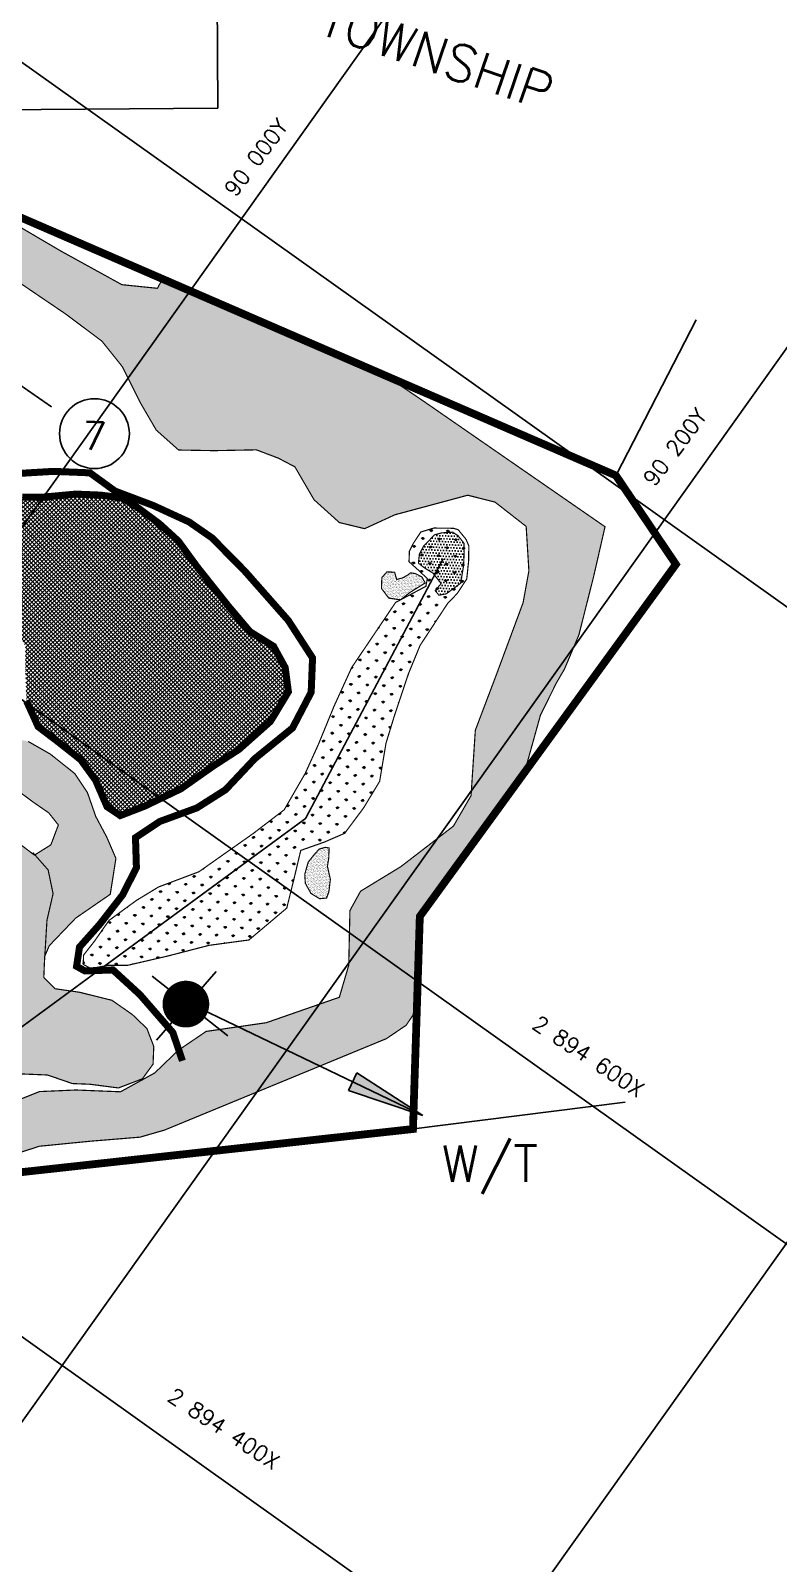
# Model space of a CAD drawing. Header units: millimetres. Extents: x -223 to 5526, y -1450 to 1963.
# Drawn here: x 2578 to 2866, y 9 to 600 of the extents above; entities that cross this region are included whole.
import ezdxf

# ---------------------------------------------------------------- set-up
doc = ezdxf.new("R2010")
doc.units = ezdxf.units.MM
doc.header["$MEASUREMENT"] = 0
doc.layers.get('0').update_dxf_attribs({"linetype": 'CONTINUOUS'})
for name, color, linetype in [('Boundary', 5, 'CONTINUOUS'), ('bunkers', 40, 'CONTINUOUS'), ('DETAIL', 252, 'CONTINUOUS'), ('greens', 93, 'CONTINUOUS'), ('LO-GRID', 252, 'CONTINUOUS'), ('natural bed area', 30, 'CONTINUOUS'), ('Ponds', 4, 'CONTINUOUS'), ('Spray free zones', 191, 'CONTINUOUS'), ('Stream', 4, 'CONTINUOUS'), ('Text', 5, 'CONTINUOUS'), ('TXT3', 3, 'CONTINUOUS'), ('TXT5', 5, 'CONTINUOUS'), ('Water test sites', 2, 'CONTINUOUS'), ('Wooden area', 107, 'CONTINUOUS')]:
    doc.layers.add(name, color=color, linetype=linetype)
doc.styles.add('ROMANS', font='romans.shx')
doc.dimstyles.new('ARROW', dxfattribs={"dimscale": 0, "dimtxt": 3, "dimasz": 3, "dimexe": 2, "dimexo": 3, "dimgap": 1.5, "dimtad": 1, "dimdec": 3, "dimdsep": 46, "dimtxsty": 'ROMANS', "dimblk": 'ARRO', "dimcen": 3, "dimdle": 2, "dimclrd": 1, "dimclre": 1, "dimclrt": 2, "dimadec": 3, "dimazin": 0, "dimtfac": 0.75, "dimtdec": 3, "dimtmove": 2, "dimatfit": 3, "dimldrblk": 'ARRO', "dimfxl": 0, "dimtvp": 1.5, "dimtolj": 1, "dimtzin": 0, "dimarcsym": 0})
picture_1 = doc.add_image_def('image1.jpg', size_in_pixel=(1678, 2338))
picture_2 = doc.add_image_def('image4.jpg', size_in_pixel=(1700, 2338))
pattern_1 = [(42.69747, (1141.863, -258.2568), (-0.5242302, 1.8123888), [0, -1.6875])]
pattern_2 = [(35.19747, (-1465.80804, -154.08264), (0.00651124, 0.86750951), [0, -0.684, 0, -0.765, 0, -0.73125]), (5.19747, (-1465.808, -154.0826), (0.84677857, 1.2369443), [0, -0.369, 0, -0.6165, 0, -0.23625]), (325.19747, (-1466.3611, -154.0604), (1.40033472, -0.05375657), [0, -0.225, 0, -0.81, 0, -1.0575]), (315.19747, (-1466.3611, -154.0604), (1.36753243, 0.34028686), [0, -0.1125, 0, -0.531, 0, -0.6075])]

# ---------------------------------------------------------------- blocks, each defined once
blk = doc.blocks.new('ARRO')
at = {"layer": 'DETAIL'}
for p, q in [((-1, 0.125), (0, 0)), ((-1, -0.125), (-1, 0.125)), ((0, 0), (-1, -0.125))]:
    blk.add_line(p, q, dxfattribs=at)
blk.add_solid([(-1, 0.125), (0, 0), (-1, -0.125)], dxfattribs=at)

msp = doc.modelspace()

# ---------------------------------------------------------------- hatches: boundary and pattern name
at = {"layer": 'bunkers'}
h = msp.add_hatch(dxfattribs=at)
h.set_pattern_fill('AR-SAND', color=256, scale=0.45, angle=-2.30253, style=0)
h.set_pattern_definition(pattern_2)
h.paths.add_polyline_path([(2729.87, 387.24), (2728.59, 389.59), (2726.11, 390.84), (2724.28, 391.14), (2723.1, 390.27), (2721.22, 389.2), (2718.9, 388.6), (2718.09, 391.39), (2715.11, 391.51), (2713.18, 389.29), (2713.02, 385.17), (2715.85, 381.38), (2720.42, 380.74), (2723.98, 383.58)])
h = msp.add_hatch(dxfattribs=at)
h.set_pattern_fill('AR-SAND', color=256, scale=0.45, angle=-2.30253, style=0)
h.set_pattern_definition(pattern_2)
h.paths.add_polyline_path([(2693.34, 273.06), (2692.21, 278.07), (2692.71, 281.11), (2692.87, 285.12), (2691.35, 285.37), (2689.03, 284.7), (2687.03, 282.49), (2684.81, 279.71), (2683.47, 274.98), (2683.71, 271.53), (2685.85, 267.62), (2689.22, 265.58), (2691.91, 265.85), (2692.77, 268.3)])
at = {"layer": 'greens'}
h = msp.add_hatch(dxfattribs=at)
h.set_pattern_fill('GRASS', color=256, scale=4.5, angle=-2.30253, style=0)
h.set_pattern_definition([(87.69747, (1141.863, -258.257), (-3.0515724, 3.3072505), [0.84375, -5.520211]), (42.69747, (1141.863, -258.257), (-3.051572, 3.30725), [0.84375, -3.65625]), (132.69747, (1141.863, -258.257), (-3.30725, -3.051572), [0.84375, -3.65625])])
h.paths.add_polyline_path([(2740.73, 408.31), (2733.2, 408.4), (2728.19, 406.88), (2725.43, 402.69), (2723.8, 399.53), (2723.64, 395.45), (2727.37, 392.08), (2730.69, 388.93), (2730.14, 385.94), (2718.49, 379.75), (2701.55, 354.63), (2694.73, 339.68), (2688.74, 325.07), (2683.69, 313.92), (2675.56, 299.85), (2663.75, 290.8), (2642.66, 275.94), (2627.18, 270.13), (2618.58, 264.9), (2608.09, 257.24), (2602.37, 249.1), (2598.27, 243.88), (2598.12, 240.29), (2601.05, 238.68), (2607.69, 239.91), (2615.18, 239.91), (2630.59, 243.47), (2646.62, 247.62), (2661.98, 249.69), (2676.54, 261.97), (2679.4, 273.52), (2681.93, 284.19), (2691.04, 287.41), (2698.86, 290.79), (2706.11, 300.51), (2712.33, 310.81), (2714.77, 325.47), (2718.11, 336.41), (2723.49, 352.42), (2727.9, 363.17), (2738.49, 379.3), (2742.24, 383.2), (2745.89, 388.81), (2746.62, 395.79), (2746.68, 401.58), (2745.59, 404.08), (2743.32, 406.87), (2742.57, 407.77)])
h = msp.add_hatch(dxfattribs=at)
h.set_pattern_fill('DOTS', color=256, scale=18, angle=-2.30253, style=0)
h.set_pattern_definition([(357.69747, (-1465.808, -154.0826), (0.60724377, 1.10149274), [0, -1.125])])
h.paths.add_polyline_path([(2744.88, 399.11), (2744.8, 402.56), (2742.55, 405.44), (2740.45, 406.82), (2738.72, 406.67), (2736.35, 406.55), (2733.52, 405.81), (2731.28, 403.53), (2729.26, 401.46), (2727.63, 398.3), (2727.27, 394.88), (2729.57, 393.06), (2732.93, 390.99), (2736, 387), (2733.73, 384.29), (2735.17, 382.52), (2737.99, 383.05), (2743.53, 387.13), (2744.67, 393.96)])
at = {"layer": 'natural bed area'}
h = msp.add_hatch(dxfattribs=at)
h.set_pattern_fill('ANSI37', color=256, scale=9, angle=-2.30253, style=0)
h.set_pattern_definition([(42.69747, (1141.863, -258.2568), (-0.7628931, 0.8268126), []), (132.69747, (1141.863, -258.2568), (-0.8268126, -0.7628931), [])])
h.paths.add_polyline_path([(2580.74, 331.89), (2576.3, 341.73), (2575.93, 352.61), (2575.93, 362.68), (2573.32, 368.01), (2569.53, 373.8), (2564.43, 377.23), (2556.93, 381.15), (2551.06, 385.42), (2546.81, 390.01), (2543.04, 396.61), (2542.64, 406.69), (2543.64, 411.48), (2551.54, 417.6), (2562.05, 418.39), (2574.62, 420.3), (2583.08, 420.36), (2595.22, 421.48), (2604.87, 421.09), (2613.29, 419.95), (2618.79, 416.51), (2627.4, 410.12), (2634.78, 403.38), (2642.04, 393.43), (2653.93, 378.46), (2662.39, 368.46), (2671.43, 362.86), (2675.94, 354.63), (2677.17, 345.32), (2670.27, 333.92), (2658.15, 323.14), (2648.22, 316.7), (2635.78, 307.94), (2621.81, 301.25), (2612.4, 297.61), (2607.3, 301.03), (2602.87, 311.27), (2597.15, 319.15), (2588.56, 325.94)])
at = {"layer": 'Ponds'}
h = msp.add_hatch(dxfattribs=at)
h.set_pattern_fill('DOTS', color=256, scale=27, angle=42.69747, style=0)
h.set_pattern_definition(pattern_1)
edge = h.paths.add_edge_path()
edge.add_line((2578.72, 283.37), (2584.61, 276.66))
edge.add_line((2584.61, 276.66), (2586.51, 267.52))
edge.add_line((2586.51, 267.52), (2584.15, 257.25))
edge.add_line((2584.15, 257.25), (2583.16, 240.77))
edge.add_line((2571.83, 287.8), (2571.43, 295.65))
edge.add_line((2571.43, 295.65), (2560.33, 301.6))
edge.add_line((2560.33, 301.6), (2555.15, 301.81))
edge.add_line((2555.15, 301.81), (2553.95, 296.03))
edge.add_line((2553.95, 296.03), (2541.93, 295.54))
edge.add_line((2541.93, 295.54), (2532.04, 291.4))
edge.add_line((2532.04, 291.4), (2526.06, 287.76))
edge.add_line((2526.06, 287.76), (2520.78, 277.28))
edge.add_line((2520.78, 277.28), (2518.63, 264.09))
edge.add_line((2518.63, 264.09), (2520.19, 254.64))
edge.add_line((2520.19, 254.64), (2524.36, 245.41))
edge.add_line((2524.36, 245.41), (2529.98, 231.9))
edge.add_line((2529.98, 231.9), (2540.94, 214.3))
edge.add_line((2540.94, 214.3), (2547.11, 206.6))
edge.add_line((2547.11, 206.6), (2551.1, 200.94))
edge.add_line((2551.1, 200.94), (2560.12, 199.6))
edge.add_line((2560.12, 199.6), (2573.99, 198.08))
edge.add_line((2573.99, 198.08), (2584.35, 197.66))
edge.add_line((2584.35, 197.66), (2593.94, 194.36))
edge.add_line((2593.94, 194.36), (2600.74, 194.09))
edge.add_line((2600.74, 194.09), (2611.7, 192.67))
edge.add_line((2611.7, 192.67), (2620.92, 196.19))
edge.add_line((2620.92, 196.19), (2625.03, 201.85))
edge.add_line((2625.03, 201.85), (2625.31, 208.64))
edge.add_line((2625.31, 208.64), (2622.67, 215.55))
edge.add_line((2622.67, 215.55), (2617.05, 220.95))
edge.add_line((2617.05, 220.95), (2609.17, 226.45))
edge.add_line((2609.17, 226.45), (2596.65, 229.55))
edge.add_line((2596.65, 229.55), (2587.31, 230.89))
edge.add_line((2587.31, 230.89), (2582.94, 235.28))
edge.add_line((2582.94, 235.28), (2583.27, 243.36))
edge.add_line((2583.27, 243.36), (2585.06, 247.5))
edge.add_line((2585.06, 247.5), (2595.21, 258.1))
edge.add_line((2595.21, 258.1), (2608.54, 267.28))
edge.add_line((2608.54, 267.28), (2610.72, 281.12))
edge.add_line((2610.72, 281.12), (2607.16, 289.36))
edge.add_line((2607.16, 289.36), (2602.94, 297.3))
edge.add_line((2602.94, 297.3), (2599.74, 306.49))
edge.add_line((2599.74, 306.49), (2594.85, 313.81))
edge.add_line((2594.85, 313.81), (2585.43, 321.32))
edge.add_line((2585.43, 321.32), (2576.88, 326.19))
edge.add_line((2576.88, 326.19), (2567.23, 328.2))
edge.add_line((2567.23, 328.2), (2554.97, 329.66))
edge.add_line((2554.97, 329.66), (2545.94, 330.68))
edge.add_line((2545.94, 330.68), (2538.77, 329.67))
edge.add_line((2538.77, 329.67), (2532.76, 325.38))
edge.add_line((2532.76, 325.38), (2527.63, 318.78))
edge.add_line((2527.63, 318.78), (2526.87, 315.9))
edge.add_line((2526.87, 315.9), (2526.75, 312.99))
edge.add_line((2526.75, 312.99), (2529.3, 311.92))
edge.add_line((2529.3, 311.92), (2538.35, 311.23))
edge.add_line((2538.35, 311.23), (2546.49, 312.2))
edge.add_line((2546.49, 312.2), (2563.62, 310.86))
edge.add_line((2563.62, 310.86), (2572.87, 307.25))
edge.add_line((2572.87, 307.25), (2578.85, 302.8))
edge.add_line((2578.85, 302.8), (2584.84, 298.67))
edge.add_line((2584.84, 298.67), (2588.55, 293.99))
edge.add_line((2588.55, 293.99), (2585.65, 286.33))
edge.add_line((2585.65, 286.33), (2579.33, 282.38))
edge.add_line((2579.33, 282.38), (2573.04, 287.17))
edge.add_line((2573.04, 287.17), (2565.1, 291.37))
edge.add_line((2565.1, 291.37), (2553.3, 296.05))
h = msp.add_hatch(dxfattribs=at)
h.set_pattern_fill('DOTS', color=256, scale=27, angle=42.69747, style=0)
h.set_pattern_definition(pattern_1)
h.paths.add_polyline_path([(2553.42, 296.01), (2541.93, 295.54), (2532.04, 291.4), (2526.06, 287.76), (2520.78, 277.28), (2518.63, 264.09), (2520.19, 254.64), (2524.36, 245.41), (2529.98, 231.9), (2540.94, 214.3), (2547.11, 206.6), (2551.1, 200.94), (2560.12, 199.6), (2573.99, 198.08), (2584.35, 197.66), (2593.94, 194.36), (2600.74, 194.09), (2611.7, 192.67), (2620.92, 196.19), (2625.03, 201.85), (2625.31, 208.64), (2622.67, 215.55), (2617.05, 220.95), (2609.17, 226.45), (2596.65, 229.55), (2582.79, 231.54), (2583.36, 245.73), (2595.21, 258.1), (2608.54, 267.28), (2610.72, 281.12), (2607.16, 289.36), (2602.94, 297.3), (2599.74, 306.49), (2594.85, 313.81), (2585.43, 321.32), (2576.88, 326.19), (2567.23, 328.2), (2554.97, 329.66), (2545.94, 330.68), (2538.77, 329.67), (2532.76, 325.38), (2527.63, 318.78), (2526.87, 315.9), (2526.75, 312.99), (2529.3, 311.92), (2538.35, 311.23), (2546.49, 312.2), (2568.54, 310.48), (2578.85, 302.8), (2589.19, 295.68), (2585.65, 286.33), (2579.33, 282.38), (2573.04, 287.17), (2565.1, 291.37)])
at = {"layer": 'Wooden area'}
h = msp.add_hatch(dxfattribs=at)
h.set_pattern_fill('HEX', color=256, scale=18, angle=42.69747, style=0)
h.set_pattern_definition([(42.69747, (1141.863, -258.257), (-2.642739, 2.864163), [2.25, -4.5]), (162.69747, (1141.863, -258.257), (-1.159068, -3.720761), [2.25, -4.5]), (102.69747, (1143.5166, -256.731), (-3.8018075, -0.856598), [2.25, -4.5])])
h.paths.add_polyline_path([(2726.65, 222.93), (2727.81, 258.76), (2768.03, 314.06), (2769.46, 318.99), (2774.3, 336.38), (2780.49, 348.83), (2783.54, 354.06), (2789.09, 367.21), (2794.83, 389.97), (2799.16, 408.91), (2729.49, 457.11), (2714.84, 467.02), (2628.69, 504.38), (2626.7, 500.77), (2613.02, 502.17), (2589.52, 515.12), (2566.05, 528.92), (2543.51, 544.4), (2520.04, 558.2), (2491.88, 583.34), (2467.08, 606.62), (2448.13, 626.24), (2430.93, 646.65), (2420.49, 664.21), (2410.44, 676.79), (2402.66, 682.13), (2396.7, 681.19), (2392.64, 679.03), (2389.13, 672.66), (2388.36, 662.58), (2391.56, 652.33), (2398.47, 644.11), (2414.23, 631.55), (2426.44, 620.22), (2441.16, 608.79), (2456.69, 590.1), (2474.09, 573.14), (2491.47, 555.82), (2507.18, 541.83), (2525.9, 530.6), (2528.04, 531.59), (2542.31, 521.78), (2565.98, 508.09), (2591.42, 490.83), (2605.34, 480.4), (2613.23, 470.53), (2620.01, 456.89), (2626.27, 446.13), (2634.88, 438.46), (2648.58, 438.22), (2664.84, 438.53), (2673.32, 435.32), (2679.69, 431.97), (2687.04, 419.33), (2696.8, 410.52), (2706.54, 408.16), (2718.22, 413.52), (2733.48, 417.61), (2746.25, 421.05), (2756.78, 418.4), (2768.78, 409.02), (2769.83, 391.91), (2767.6, 379.64), (2756.97, 351.01), (2749.19, 330.48), (2747.55, 305.29), (2740.76, 293.56), (2720.53, 277.96), (2704.98, 268.48), (2700.88, 261.02), (2700.42, 239.96), (2696.8, 227.61), (2668.66, 217.81), (2645.48, 214.45), (2634.63, 207.08), (2625.69, 198.46), (2612.5, 191.19), (2595.34, 191.88), (2581.25, 191.27), (2573.3, 188.08), (2563.4, 184.57), (2560.06, 179.24), (2559.84, 173.79), (2564.75, 169.68), (2570.49, 166.72), (2581.18, 170.2), (2600.8, 172.14), (2620, 173.71), (2629.49, 176.45), (2714.91, 211.66), (2722.54, 216.82)])

# ---------------------------------------------------------------- linework, layer by layer
at = {"layer": 'Boundary', "const_width": 3, "flags": 128}
msp.add_lwpolyline([(1648.86, -126.13), (1707.46, -124.13), (1968.17, -260.76), (2041.69, 19.31), (2051.2, 10.87), (2152.63, 113.78), (2725.17, 176.84), (2727.81, 258.76), (2826.47, 394.42), (2803.35, 428.65), (2565.45, 531.79), (2364.43, 715.13), (2284.56, 682.44), (2258.31, 569.04), (2164.29, 556.85), (2141.66, 450.7), (1356.93, 497.95)], dxfattribs=at)
at = {"layer": 'bunkers', "const_width": 0.45, "flags": 128}
for points in [[(2723.1, 390.27), (2721.22, 389.2), (2718.9, 388.6), (2718.09, 391.39), (2715.11, 391.51), (2713.18, 389.29), (2713.02, 385.17), (2715.85, 381.38), (2720.42, 380.74), (2723.98, 383.58), (2729.87, 387.24), (2728.59, 389.59), (2726.11, 390.84), (2724.28, 391.14)], [(2692.87, 285.12), (2692.71, 281.11), (2692.21, 278.07), (2693.34, 273.06), (2692.77, 268.3), (2691.91, 265.85), (2689.22, 265.58), (2685.85, 267.62), (2683.71, 271.53), (2683.47, 274.98), (2684.81, 279.71), (2687.03, 282.49), (2689.03, 284.7), (2691.35, 285.37)]]:
    msp.add_lwpolyline(points, close=True, dxfattribs=at)
at = {"layer": 'DETAIL'}
for p, q in [((2803.58, 429.03), (2834.23, 488.57)), ((2724.48, 176.82), (2806.88, 187.24))]:
    msp.add_line(p, q, dxfattribs=at)
at = {"layer": 'greens', "const_width": 0.45, "flags": 128}
for points in [[(2740.73, 408.31), (2733.2, 408.4), (2728.19, 406.88), (2725.43, 402.69), (2723.8, 399.53), (2723.64, 395.45), (2727.37, 392.08), (2730.69, 388.93), (2730.14, 385.94), (2718.49, 379.75), (2701.55, 354.63), (2694.73, 339.68), (2688.74, 325.07), (2683.69, 313.92), (2675.56, 299.85), (2663.75, 290.8), (2642.66, 275.94), (2627.18, 270.13), (2618.58, 264.9), (2608.09, 257.24), (2602.37, 249.1), (2598.27, 243.88), (2598.12, 240.29), (2601.05, 238.68), (2607.69, 239.91), (2615.18, 239.91), (2630.59, 243.47), (2646.62, 247.62), (2661.98, 249.69), (2676.54, 261.97), (2679.4, 273.52), (2681.93, 284.19), (2691.04, 287.41), (2698.86, 290.79), (2706.11, 300.51), (2712.33, 310.81), (2714.77, 325.47), (2718.11, 336.41), (2723.49, 352.42), (2727.9, 363.17), (2738.49, 379.3), (2742.24, 383.2), (2745.89, 388.81), (2746.62, 395.79), (2746.68, 401.58), (2745.59, 404.08), (2743.32, 406.87), (2742.57, 407.77)], [(2736.35, 406.55), (2733.52, 405.81), (2731.28, 403.53), (2729.26, 401.46), (2727.63, 398.3), (2727.27, 394.88), (2729.57, 393.06), (2732.93, 390.99), (2736, 387), (2733.73, 384.29), (2735.17, 382.52), (2737.99, 383.05), (2743.53, 387.13), (2744.67, 393.96), (2744.88, 399.11), (2744.8, 402.56), (2742.55, 405.44), (2740.45, 406.82), (2738.72, 406.67)]]:
    msp.add_lwpolyline(points, close=True, dxfattribs=at)
at = {"layer": 'LO-GRID'}
for p, q in [((1192.93, 1571.78), (3147.81, 179.5)), ((1076.9, 1408.87), (3031.79, 16.6)), ((960.88, 1245.96), (2915.76, -146.31)), ((2791.93, 714.09), (1498.86, -1101.5)), ((2954.83, 598.07), (1661.77, -1217.52)), ((3117.74, 482.04), (2636.83, -193.19))]:
    msp.add_line(p, q, dxfattribs=at)
at = {"layer": 'natural bed area', "const_width": 2.7, "flags": 128}
msp.add_lwpolyline([(2574.62, 420.3), (2583.08, 420.36), (2595.22, 421.48), (2604.87, 421.09), (2613.29, 419.95), (2618.79, 416.51), (2627.4, 410.12), (2634.78, 403.38), (2642.04, 393.43), (2653.93, 378.46), (2662.39, 368.46), (2671.43, 362.86), (2675.94, 354.63), (2677.17, 345.32), (2670.27, 333.92), (2658.15, 323.14), (2648.22, 316.7), (2635.78, 307.94), (2621.81, 301.25), (2612.4, 297.61), (2607.3, 301.03), (2602.87, 311.27), (2597.15, 319.15), (2588.56, 325.94), (2580.74, 331.89), (2576.3, 341.73)], dxfattribs=at)
at = {"layer": 'Ponds', "const_width": 0.45, "flags": 128}
for points in [[(2573.99, 198.08), (2584.35, 197.66), (2593.94, 194.36), (2600.74, 194.09), (2611.7, 192.67), (2620.92, 196.19), (2625.03, 201.85), (2625.31, 208.64), (2622.67, 215.55), (2617.05, 220.95), (2609.17, 226.45), (2596.65, 229.55), (2587.31, 230.89), (2582.94, 235.28), (2583.27, 243.36), (2585.06, 247.5), (2595.21, 258.1), (2608.54, 267.28), (2610.72, 281.12), (2607.16, 289.36), (2602.94, 297.3), (2599.74, 306.49), (2594.85, 313.81), (2585.43, 321.32), (2576.88, 326.19)], [(2572.87, 307.25), (2578.85, 302.8), (2584.84, 298.67), (2588.55, 293.99), (2585.65, 286.33), (2579.33, 282.38), (2573.04, 287.17)]]:
    msp.add_lwpolyline(points, dxfattribs=at)
at = {"layer": 'Spray free zones', "const_width": 2.7, "flags": 128}
msp.add_lwpolyline([(2570.05, 429.25), (2586.66, 430.24), (2600.72, 429.67), (2610.37, 422.66), (2625.06, 417.11), (2638.89, 410.76), (2647.75, 404.61), (2660.49, 391.68), (2677.13, 372.8), (2686.48, 358.36), (2685.95, 345.14), (2678.77, 331.36), (2664.21, 319.53), (2652.96, 307.57), (2641.91, 300.56), (2627.62, 295.34), (2618.26, 289.1), (2618.62, 277.5), (2613.23, 266.96), (2604.49, 255.72), (2596.68, 246.93), (2595.56, 239.53), (2598.8, 237.74), (2609.58, 238.14), (2619.97, 228.62), (2632.64, 214.04), (2636.34, 203.13)], dxfattribs=at)
at = {"layer": 'Stream', "const_width": 0.45, "flags": 128}
msp.add_lwpolyline([(2578.72, 283.37), (2584.61, 276.66), (2586.51, 267.52), (2584.15, 257.25), (2583.16, 240.77)], dxfattribs=at)
at = {"layer": 'Text', "const_width": 0.63, "flags": 128}
for points in [[(2335.11, 629.16), (2585.95, 455.07)], [(2736.83, 396.61), (2683.79, 296.5), (2525.18, 180.03)]]:
    msp.add_lwpolyline(points, dxfattribs=at)
at = {"layer": 'Text'}
msp.add_circle((2602.44, 444.78), 13.46, dxfattribs=at)
at = {"layer": 'Water test sites', "color": 251}
for p, q in [((2649.33, 237.54), (2626.37, 211.11)), ((2624.63, 235.8), (2653.81, 212.75))]:
    msp.add_line(p, q, dxfattribs=at)
at = {"layer": 'Water test sites', "const_width": 9, "flags": 128}
msp.add_lwpolyline([(2633.18, 225.15, 1), (2642.18, 224.79, 1)], format="xyb", close=True, dxfattribs=at)
at = {"layer": 'Wooden area', "const_width": 0.45, "flags": 128}
for points in [[(2628.69, 504.38), (2626.7, 500.77), (2613.02, 502.17), (2589.52, 515.12), (2566.05, 528.92), (2543.51, 544.4), (2520.04, 558.2), (2491.88, 583.34), (2467.08, 606.62)], [(2565.98, 508.09), (2591.42, 490.83), (2605.34, 480.4), (2613.23, 470.53), (2620.01, 456.89), (2626.27, 446.13), (2634.88, 438.46), (2648.58, 438.22), (2664.84, 438.53), (2673.32, 435.32), (2679.69, 431.97), (2687.04, 419.33), (2696.8, 410.52), (2706.54, 408.16), (2718.22, 413.52), (2733.48, 417.61), (2746.25, 421.05), (2756.78, 418.4), (2768.78, 409.02), (2769.83, 391.91), (2767.6, 379.64), (2756.97, 351.01), (2749.19, 330.48), (2747.55, 305.29), (2740.76, 293.56), (2720.53, 277.96), (2704.98, 268.48), (2700.88, 261.02), (2700.42, 239.96), (2696.8, 227.61), (2668.66, 217.81), (2645.48, 214.45), (2634.63, 207.08), (2625.69, 198.46), (2612.5, 191.19), (2595.34, 191.88), (2581.25, 191.27), (2573.3, 188.08)], [(2768.03, 314.06), (2769.46, 318.99), (2774.3, 336.38), (2780.49, 348.83), (2783.54, 354.06), (2789.09, 367.21), (2794.83, 389.97), (2799.16, 408.91), (2729.49, 457.11), (2714.84, 467.02)], [(2570.49, 166.72), (2581.18, 170.2), (2600.8, 172.14), (2620, 173.71), (2629.49, 176.45), (2714.91, 211.66), (2722.54, 216.82), (2726.65, 222.93)]]:
    msp.add_lwpolyline(points, dxfattribs=at)

# ---------------------------------------------------------------- texts
at = {"layer": 'Text', "style": 'ROMANS'}
msp.add_text('7', height=10.8, rotation=357.69747, dxfattribs=at).set_placement((2597.62, 438.67))
at = {"layer": 'TXT3', "style": 'ROMANS'}
for s, rotation, p in [('90 000Y', 53.07015, (2656.79, 535.6)), ('90 200Y', 53.07015, (2818.19, 424.01)), ('2 894 600X', 326.44004, (2770.62, 215.98)), ('2 894 400X', 326.44004, (2630.1, 72.51))]:
    msp.add_text(s, height=6, rotation=rotation, dxfattribs=at).set_placement(p)
at = {"layer": 'TXT5', "style": 'ROMANS'}
msp.add_text('LINKSFIELD TOWNSHIP', height=14, rotation=341.15809, dxfattribs=at).set_placement((2581.96, 635.35))
msp.add_text('W/T', height=14, dxfattribs=at).set_placement((2736.2, 156.49))

# ---------------------------------------------------------------- pictures from other files: only their frames are drawn
image = msp.add_image(picture_2, insert=(2501.75, 1896.35), size_in_units=(900, 1237.76), rotation=-163.46062)
image.dxf.flags = 7
image = msp.add_image(picture_1, insert=(1151.72, 1628.34), size_in_units=(1069.52, 1490.19), rotation=-89.56215)
image.dxf.flags = 7

# ---------------------------------------------------------------- leaders
at = {"layer": 'Text'}
msp.add_leader([(2728.96, 182.09), (2637.06, 226.26)], dimstyle='ARROW', override={"dimscale": 1, "dimasz": 30, "dimtad": 0}, dxfattribs=at)

doc.saveas('drawing.dxf')
